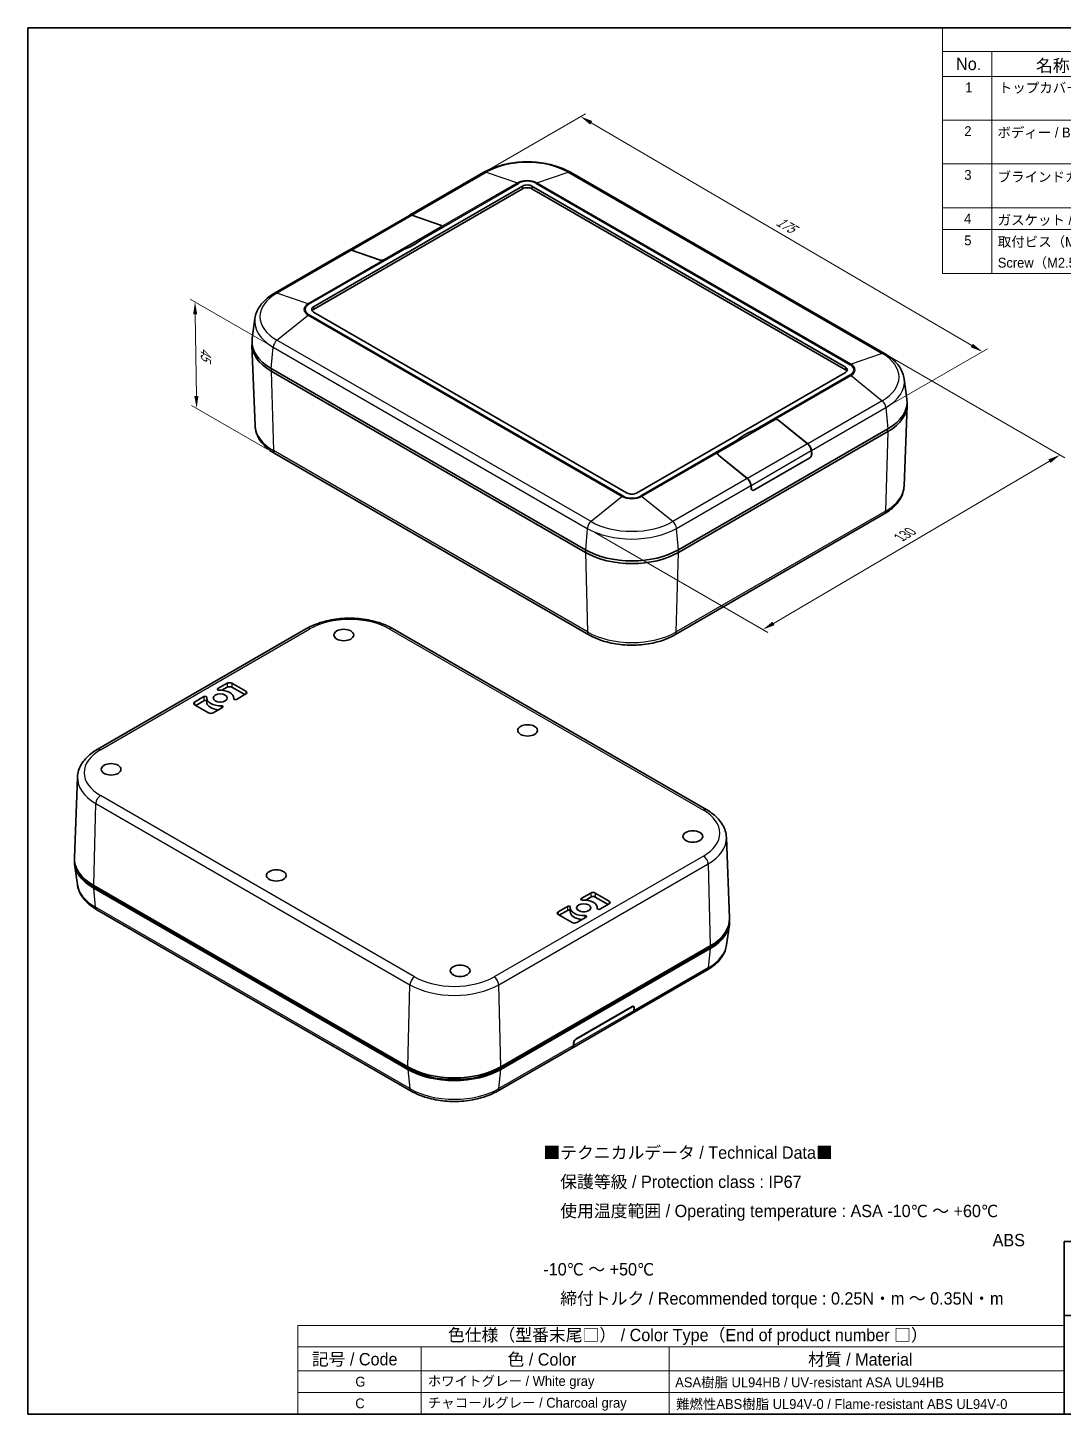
# Model space of a CAD drawing. Header units: millimetres. Extents: x 22 to 2984, y 12 to 577.
# Drawn here: x 21.7 to 336.7, y 12 to 433.5 of the extents above; entities that cross this region are included whole.
import ezdxf
from ezdxf.enums import TextEntityAlignment as Align

# ---------------------------------------------------------------- set-up
doc = ezdxf.new("R2018")
doc.units = ezdxf.units.MM
doc.header["$LTSCALE"] = 1.5
doc.linetypes.add('CHAIN', pattern=[0.3543, 0.2362, -0.0295, 0.0591, -0.0295])
doc.layers.get('Defpoints').update_dxf_attribs({"lineweight": 25})
for name, color, linetype, lineweight in [('Border (ISO)', 7, 'Continuous', 35), ('Dimension (ISO)', 7, 'Continuous', 18), ('Symbol (ISO)', 7, 'Continuous', 18), ('Title (ISO)', 7, 'Continuous', 35), ('Visible (ISO)', 7, 'Continuous', 35), ('Visible Narrow (ISO)', 7, 'Continuous', 25)]:
    doc.layers.add(name, color=color, linetype=linetype, lineweight=lineweight)
doc.layers.add('Hatch (ISO)', color=1, linetype='Continuous', lineweight=18, true_color=0xff0000)
doc.styles.add('Note Text (TK)', font='MS PGothic.ttf')
doc.styles.add('Note Text (TK2)', font='MS PGothic.ttf')
doc.dimstyles.new('Default - Method 1b (TK)', dxfattribs={"dimscale": 1.5, "dimtxt": 2.5, "dimasz": 2.5, "dimexe": 1, "dimexo": 1.5, "dimgap": 1, "dimtad": 1, "dimtoh": 1, "dimrnd": 1e-08, "dimdsep": 46, "dimtxsty": 'Note Text (TK)', "dimcen": 0.09, "dimdle": 5, "dimclrd": 100, "dimclre": 100, "dimclrt": 7, "dimadec": 1, "dimazin": 1, "dimtfac": 1, "dimtmove": 0, "dimatfit": 3, "dimfxl": 1, "dimtolj": 1, "dimlwd": -1, "dimlwe": -1, "dimarcsym": 0})

# ---------------------------------------------------------------- blocks, each defined once
blk = doc.blocks.new('図面枠 tk図枠')
at = {"layer": 'Border (ISO)'}
for p, q in [((14.5, 289), (405.5, 289)), ((14.5, 289), (14.5, 8)), ((14.5, 8), (405.5, 8))]:
    blk.add_line(p, q, dxfattribs=at)
blk = doc.blocks.new('表題欄 tk表題欄')
at = {"layer": 'Hatch (ISO)'}
h = blk.add_hatch(color=256, dxfattribs=at)
edge = h.paths.add_edge_path(flags=0)
edge.add_arc((95.58, 236.3), 0.596, 270, 360)
edge.add_line((96.17, 236.3), (96.17, 239.71))
edge.add_arc((95.58, 239.71), 0.596, 0, 90)
edge.add_line((95.58, 240.31), (79.14, 240.31))
edge.add_arc((79.14, 239.71), 0.596, 90, 180)
edge.add_line((78.54, 239.71), (78.54, 236.3))
edge.add_arc((79.14, 236.3), 0.596, 180, 270)
edge.add_line((79.14, 235.7), (95.58, 235.7))
edge = h.paths.add_edge_path()
edge.add_line((77.84, 239.96), (77.84, 236.05))
edge.add_arc((78.54, 236.05), 0.702, 180, 270)
edge.add_line((78.54, 235.35), (96.17, 235.35))
edge.add_arc((96.17, 236.05), 0.702, 270, 360)
edge.add_line((96.87, 236.05), (96.87, 239.96))
edge.add_arc((96.17, 239.96), 0.702, 0, 90)
edge.add_line((96.17, 240.66), (78.54, 240.66))
edge.add_arc((78.54, 239.96), 0.702, 90, 180)
for points in [[(79.07, 239.15), (79.07, 238.66), (79.92, 238.66), (79.92, 236.66), (80.51, 236.66), (80.51, 238.66), (81.36, 238.66), (81.36, 239.15)], [(85.68, 236.66), (84.94, 237.89), (84.42, 237.32), (84.42, 236.66), (83.9, 236.66), (83.9, 239.15), (84.42, 239.15), (84.42, 238.1), (85.39, 239.15), (86.11, 239.15), (85.32, 238.3), (86.3, 236.66)], [(92.09, 239.15), (92.09, 236.66), (92.61, 236.66), (92.61, 237.66), (93.77, 237.66), (93.77, 236.66), (94.29, 236.66), (94.29, 239.15), (93.77, 239.15), (93.77, 238.15), (92.61, 238.15), (92.61, 239.15)], [(94.84, 239.15), (94.84, 236.66), (95.36, 236.66), (95.36, 239.15)]]:
    blk.add_hatch(color=256, dxfattribs=at).paths.add_polyline_path(points)
h = blk.add_hatch(color=256, dxfattribs=at)
h.paths.add_polyline_path([(82.59, 237.71), (81.95, 237.71), (82.27, 238.58)], flags=0)
h.paths.add_polyline_path([(82.78, 237.2), (81.76, 237.2), (81.57, 236.66), (80.95, 236.66), (81.86, 239.15), (82.68, 239.15), (83.59, 236.66), (82.98, 236.66)])
h = blk.add_hatch(color=256, dxfattribs=at)
h.paths.add_polyline_path([(87.53, 237.71), (88.16, 237.71), (87.85, 238.58)], flags=0)
h.paths.add_polyline_path([(87.14, 236.66), (87.34, 237.2), (88.35, 237.2), (88.55, 236.66), (89.17, 236.66), (88.25, 239.15), (87.44, 239.15), (86.52, 236.66)])
h = blk.add_hatch(color=256, dxfattribs=at)
edge = h.paths.add_edge_path()
edge.add_arc((90.52, 237.9), 1.27, 38.5505, 336.582)
edge.add_line((91.69, 237.4), (91.17, 237.62))
edge.add_ellipse((90.52, 237.9), major_axis=(0, -0.8), ratio=0.867347, start_angle=124.651, end_angle=429.4109, ccw=False)
edge.add_line((91.09, 238.36), (91.52, 238.7))
at = {"layer": 'Title (ISO)'}
for p, q in [((74.71, 244.05), (255.71, 244.05)), ((74.71, 209.05), (74.71, 244.05)), ((149.71, 244.05), (149.71, 209.05)), ((230.71, 244.05), (230.71, 209.05)), ((255.71, 244.05), (255.71, 209.05)), ((243.21, 239.55), (251.21, 240.55)), ((243.21, 239.55), (243.21, 235.55)), ((251.21, 234.55), (251.21, 240.55)), ((243.21, 235.55), (251.21, 234.55)), ((230.71, 231.05), (255.71, 231.05)), ((74.71, 229.05), (230.71, 229.05)), ((99.71, 229.05), (99.71, 209.05)), ((124.71, 229.05), (124.71, 209.05)), ((230.71, 220.05), (255.71, 220.05)), ((149.71, 216.05), (230.71, 216.05)), ((255.71, 209.05), (74.71, 209.05))]:
    blk.add_line(p, q, dxfattribs=at)
at = {"layer": 'Title (ISO)', "color": 4, "linetype": 'CHAIN', "lineweight": 18, "ltscale": 8.88956, "true_color": 0x00ffff}
blk.add_line((238.21, 241.55), (238.21, 233.55), dxfattribs=at)
at = {"layer": 'Title (ISO)', "color": 4, "linetype": 'CHAIN', "lineweight": 18, "ltscale": 20.001633, "true_color": 0x00ffff}
blk.add_line((252.21, 237.55), (234.21, 237.55), dxfattribs=at)
at = {"layer": 'Title (ISO)'}
for radius in [3, 2]:
    blk.add_circle((238.21, 237.55), radius, dxfattribs=at)
at = {"layer": 'Title (ISO)', "color": 1, "true_color": 0xff0000, "char_height": 2, "line_spacing_factor": 1.5, "style": 'Note Text (TK)'}
for s, insert, attachment_point in [('\\fＭＳ Ｐゴシック|b0|i0;\\H2.0000;品名/Title', (151.71, 242.05), 4), ('\\fＭＳ Ｐゴシック|b0|i0;\\H2.0000;尺度/Scale', (232.71, 229.05), 4), ('\\fＭＳ Ｐゴシック|b0|i0;\\H2.0000;承認/Approved', (87.21, 227.05), 5), ('\\fＭＳ Ｐゴシック|b0|i0;\\H2.0000;検図/Checked', (112.21, 227.05), 5), ('\\fＭＳ Ｐゴシック|b0|i0;\\H2.0000;製図/Created', (137.21, 227.05), 5), ('\\fＭＳ Ｐゴシック|b0|i0;\\H2.0000;型番/Product number', (151.71, 227.05), 4), ('\\fＭＳ Ｐゴシック|b0|i0;\\H2.0000;作成日/Date', (151.71, 212.55), 4)]:
    blk.add_mtext(s, dxfattribs=dict(at, insert=insert, attachment_point=attachment_point))
at = {"layer": 'Title (ISO)', "color": 7, "line_spacing_factor": 1.5, "style": 'Note Text (TK)'}
for s, insert, char_height, attachment_point in [('株式会社タカチ電機工業', (99.87, 238.05), 2.5, 4), ('\\fArial|b0|i0;\\H1.4986;TAKACHI ELECTRONICS ENCLOSURE CO., LTD.', (99.87, 232.05), 1.4986, 4), ('\\fＭＳ Ｐゴシック|b0|i0;\\H2.0000;/', (243.21, 214.55), 2, 5)]:
    blk.add_mtext(s, dxfattribs=dict(at, insert=insert, char_height=char_height, attachment_point=attachment_point))
at = {"layer": 'Title (ISO)', "color": 7, "lineweight": 30, "flags": 104}
for tag, height, p in [('<品名>', 2.5, (157.58, 236.95)), ('<Title>', 2, (157.45, 231.55)), ('<型番>', 3, (157.67, 221.49))]:
    blk.add_attdef(tag, text='', height=height, dxfattribs=at).set_placement(p, align=Align.MIDDLE_LEFT)
for tag, p in [('<尺度>', (243.11, 223.55)), ('<承認>', (87.21, 217.05)), ('<検図>', (112.22, 217)), ('<製図>', (137.41, 217)), ('<ページ_No.>', (238.86, 214.55)), ('<総ページ数>', (247.7, 214.55)), ('作成日', (184.71, 212.53))]:
    blk.add_attdef(tag, text='', height=2.5, dxfattribs=at).set_placement(p, align=Align.MIDDLE_CENTER)
blk = doc.blocks.new('*D5')
at = {"layer": 'Defpoints', "color": 0, "transparency": 16777216}
for p in [(160.39, 389.55), (311.9, 335), (282.55, 318.05)]:
    blk.add_point(p, dxfattribs=at)
at = {"layer": 'Dimension (ISO)', "color": 100, "transparency": 16777216}
for p, q in [((162.64, 390.84), (191.24, 407.36)), ((192.98, 404.6), (308.66, 336.89)), ((284.79, 319.34), (313.39, 335.86))]:
    blk.add_line(p, q, dxfattribs=at)
for points in [[(193.3, 405.14), (192.67, 404.06), (189.75, 406.5)], [(308.98, 337.43), (308.35, 336.35), (311.9, 335)]]:
    blk.add_solid(points, dxfattribs=at)
at = {"layer": 'Dimension (ISO)', "color": 7, "transparency": 16777216, "insert": (248.86, 375.41), "char_height": 3.75, "attachment_point": 4, "rotation": 329.6584, "style": 'Note Text (TK)'}
blk.add_mtext('\\A1;{\\Q29.658;\\W0.819;\\H0.816x; 175}', dxfattribs=at)
blk = doc.blocks.new('*D6')
at = {"layer": 'Defpoints', "color": 0, "transparency": 16777216}
for p in [(282.14, 334.43), (191.81, 281.31), (245.14, 250.52)]:
    blk.add_point(p, dxfattribs=at)
at = {"layer": 'Dimension (ISO)', "color": 100, "transparency": 16777216}
for p, q in [((284.38, 333.14), (336.96, 302.78)), ((332.24, 301.74), (248.37, 252.42)), ((194.05, 280.01), (246.63, 249.65))]:
    blk.add_line(p, q, dxfattribs=at)
for points in [[(331.92, 302.28), (332.56, 301.2), (335.47, 303.64)], [(248.05, 252.95), (248.69, 251.88), (245.14, 250.52)]]:
    blk.add_solid(points, dxfattribs=at)
at = {"layer": 'Dimension (ISO)', "color": 7, "transparency": 16777216, "insert": (285.98, 278.05), "char_height": 3.75, "attachment_point": 4, "rotation": 30.4613, "style": 'Note Text (TK)'}
blk.add_mtext('\\A1;{\\Q-29.539;\\W0.820;\\H0.816x; 130}', dxfattribs=at)
blk = doc.blocks.new('*D7')
at = {"layer": 'Defpoints', "color": 0, "transparency": 16777216}
for p in [(96.35, 336.42), (73.07, 317.79), (96.83, 304.07)]:
    blk.add_point(p, dxfattribs=at)
at = {"layer": 'Dimension (ISO)', "color": 100, "transparency": 16777216}
for p, q in [((94.08, 337.73), (71.07, 351.02)), ((72.64, 346.39), (73.01, 321.54)), ((94.56, 305.38), (71.55, 318.67))]:
    blk.add_line(p, q, dxfattribs=at)
for points in [[(73.26, 346.4), (72.01, 346.38), (72.58, 350.14)], [(73.63, 321.55), (72.38, 321.53), (73.07, 317.79)]]:
    blk.add_solid(points, dxfattribs=at)
at = {"layer": 'Dimension (ISO)', "color": 7, "transparency": 16777216, "insert": (75.81, 337.17), "char_height": 3.75, "attachment_point": 4, "rotation": 270.8588, "style": 'Note Text (TK)'}
blk.add_mtext('\\A1;{\\Q30.859;\\W0.809;\\H0.816x; 45}', dxfattribs=at)
blk = doc.blocks.new('構成内容 _ Components')
at = {"layer": 'Symbol (ISO)'}
for p, q in [((405.5, 289), (199.83, 289)), ((199.83, 289), (199.83, 284.16)), ((405.5, 289), (405.5, 284.16)), ((405.5, 284.16), (199.83, 284.16)), ((199.83, 284.16), (199.83, 279.12)), ((209.83, 284.16), (209.83, 279.12)), ((254.83, 284.16), (254.83, 279.12)), ((274.83, 284.16), (274.83, 279.12)), ((354.83, 284.16), (354.83, 279.12)), ((405.5, 284.16), (405.5, 279.12)), ((405.5, 279.12), (199.83, 279.12)), ((199.83, 279.12), (199.83, 239.22)), ((209.83, 279.12), (209.83, 239.22)), ((254.83, 279.12), (254.83, 239.22)), ((274.83, 279.12), (274.83, 239.22)), ((354.83, 279.12), (354.83, 239.22)), ((405.5, 279.12), (405.5, 239.22)), ((405.5, 270.25), (199.83, 270.25)), ((405.5, 261.39), (199.83, 261.39)), ((405.5, 252.52), (199.83, 252.52)), ((405.5, 248.09), (199.83, 248.09)), ((405.5, 239.22), (199.83, 239.22))]:
    blk.add_line(p, q, dxfattribs=at)
at = {"layer": 'Symbol (ISO)', "color": 7, "attachment_point": 7}
for s, insert, char_height, style in [('構成内容 / Components', (284.14, 284.56), 2.5, 'Note Text (TK)'), ('No.', (202.59, 280.38), 2.5, 'Note Text (TK)'), ('名称 / Part name', (218.76, 279.79), 2.5, 'Note Text (TK)'), ('数量 / Pcs', (256.3, 279.76), 2.5, 'Note Text (TK)'), ('材質 / Material', (302.95, 279.8), 2.5, 'Note Text (TK)'), ('色・表面処理 / Color・Finish', (358.98, 279.69), 2.5, 'Note Text (TK)'), ('1', (204.43, 275.91), 2, 'Note Text (TK2)'), ('トップカバー / Top cover', (211.24, 275.23), 2, 'Note Text (TK2)'), ('1', (264.43, 275.91), 2, 'Note Text (TK2)'), ('ASA樹脂 UL94HB / UV-resistant ASA UL94HB', (275.87, 275.4), 2, 'Note Text (TK2)'), ('ホワイトグレー / White gray', (355.97, 275.24), 2, 'Note Text (TK2)'), ('難燃性ABS樹脂 UL94V-0 / Flame-resistant ABS UL94V-0', (276.03, 270.97), 2, 'Note Text (TK2)'), ('チャコールグレー / Charcoal gray', (356, 270.8), 2, 'Note Text (TK2)'), ('2', (204.25, 267.04), 2, 'Note Text (TK2)'), ('ボディー / Bottom base', (210.95, 266.55), 2, 'Note Text (TK2)'), ('1', (264.43, 267.05), 2, 'Note Text (TK2)'), ('ASA樹脂 UL94HB / UV-resistant ASA UL94HB', (275.87, 266.54), 2, 'Note Text (TK2)'), ('ホワイトグレー / White gray', (355.97, 266.37), 2, 'Note Text (TK2)'), ('難燃性ABS樹脂 UL94V-0 / Flame-resistant ABS UL94V-0', (276.03, 262.11), 2, 'Note Text (TK2)'), ('チャコールグレー / Charcoal gray', (356, 261.94), 2, 'Note Text (TK2)'), ('3', (204.25, 258.15), 2, 'Note Text (TK2)'), ('ブラインドカバー / Blind lids', (211, 257.66), 2, 'Note Text (TK2)'), ('2', (264.25, 258.18), 2, 'Note Text (TK2)'), ('ASA樹脂 UL94HB / UV-resistant ASA UL94HB', (275.87, 257.67), 2, 'Note Text (TK2)'), ('ホワイトグレー / White gray', (355.97, 257.5), 2, 'Note Text (TK2)'), ('難燃性ABS樹脂 UL94V-0 / Flame-resistant ABS UL94V-0', (276.03, 253.24), 2, 'Note Text (TK2)'), ('チャコールグレー / Charcoal gray', (356, 253.07), 2, 'Note Text (TK2)'), ('4', (204.2, 249.31), 2, 'Note Text (TK2)'), ('ガスケット / Gasket', (210.99, 248.83), 2, 'Note Text (TK2)'), ('1', (264.43, 249.32), 2, 'Note Text (TK2)'), ('シリコンゴム / Silicone', (275.99, 248.82), 2, 'Note Text (TK2)'), ('ブラック / Black', (356, 248.79), 2, 'Note Text (TK2)'), ('5', (204.25, 244.87), 2, 'Note Text (TK2)'), ('取付ビス（M2.5 x 16 バインド）', (211.03, 244.36), 2, 'Note Text (TK2)'), ('6', (264.26, 244.85), 2, 'Note Text (TK2)'), ('ステンレス', (275.96, 244.6), 2, 'Note Text (TK2)'), ('無処理', (356.06, 244.42), 2, 'Note Text (TK2)'), ('Screw（M2.5 - 16 binding head）', (211.03, 239.78), 2, 'Note Text (TK2)'), ('Stainless steel', (276.03, 240.38), 2, 'Note Text (TK2)'), ('Unfinished', (356.06, 240.24), 2, 'Note Text (TK2)')]:
    blk.add_mtext(s, dxfattribs=dict(at, insert=insert, char_height=char_height, style=style))
blk = doc.blocks.new('テーブル1')
at = {"layer": 'Symbol (ISO)'}
for p, q in [((69.19, 25.98), (224.5, 25.98)), ((69.19, 25.98), (69.19, 21.7)), ((224.5, 25.98), (224.5, 21.7)), ((69.19, 21.7), (224.5, 21.7)), ((69.19, 21.7), (69.19, 16.8)), ((94.19, 21.7), (94.19, 16.8)), ((144.44, 21.7), (144.44, 16.8)), ((224.5, 21.7), (224.5, 16.8)), ((69.19, 16.8), (224.5, 16.8)), ((69.19, 16.8), (69.19, 8)), ((94.19, 16.8), (94.19, 8)), ((144.44, 16.8), (144.44, 8)), ((224.5, 16.8), (224.5, 8)), ((69.19, 12.4), (224.5, 12.4)), ((69.19, 8), (224.5, 8))]:
    blk.add_line(p, q, dxfattribs=at)
at = {"layer": 'Symbol (ISO)', "color": 7, "attachment_point": 7}
for s, insert, char_height, style in [('色仕様（型番末尾□） / Color Type（End of product number □）', (99.62, 22.06), 2.5, 'Note Text (TK)'), ('記号 / Code', (72.05, 17.63), 2.5, 'Note Text (TK)'), ('色 / Color', (111.7, 17.63), 2.5, 'Note Text (TK)'), ('材質 / Material', (172.59, 17.58), 2.5, 'Note Text (TK)'), ('G', (80.88, 13.58), 2, 'Note Text (TK2)'), ('ホワイトグレー / White gray', (95.53, 13.13), 2, 'Note Text (TK2)'), ('ASA樹脂 UL94HB / UV-resistant ASA UL94HB', (145.68, 13.25), 2, 'Note Text (TK2)'), ('チャコールグレー / Charcoal gray', (95.55, 8.73), 2, 'Note Text (TK2)'), ('難燃性ABS樹脂 UL94V-0 / Flame-resistant ABS UL94V-0', (145.83, 8.84), 2, 'Note Text (TK2)'), ('C', (80.87, 9.18), 2, 'Note Text (TK2)')]:
    blk.add_mtext(s, dxfattribs=dict(at, insert=insert, char_height=char_height, style=style))

msp = doc.modelspace()

# ---------------------------------------------------------------- linework, layer by layer
at = {"layer": 'Visible (ISO)'}
for p, q in [((160.39272, 389.54782), (137.76531, 376.48387)), ((282.13946, 334.4343), (186.68005, 389.54782)), ((108.62398, 348.69536), (172.12217, 385.35606)), ((108.62398, 347.87887), (172.12217, 384.53956)), ((174.9506, 385.35606), (270.26859, 330.32419)), ((174.9506, 384.53956), (270.26859, 329.50769)), ((119.41589, 365.88983), (137.72995, 376.46346)), ((138.4526, 376.49282), (147.23612, 373.45012)), ((138.48796, 376.51323), (147.23612, 373.48278)), ((147.23612, 372.86224), (130.19485, 363.02346)), ((147.23612, 372.82958), (142.28637, 369.97184)), ((147.49972, 373.18662), (147.49972, 373.07565)), ((119.38053, 365.86942), (96.75311, 352.80547)), ((128.85134, 362.86832), (120.10318, 365.89877)), ((128.92205, 362.87649), (120.13854, 365.91919)), ((135.2153, 365.88936), (130.26556, 363.03162)), ((203.94198, 292.0305), (108.62398, 347.06237)), ((90.79451, 345.11179), (89.9586, 338.98813)), ((90.84088, 312.47534), (89.90166, 337.00926)), ((95.75464, 329.91594), (191.21406, 274.80242)), ((95.75464, 329.09945), (191.21406, 273.98593)), ((270.26859, 328.6912), (206.7704, 292.0305)), ((288.09807, 326.74062), (288.93398, 320.61695)), ((288.0517, 294.10417), (288.99092, 318.63808)), ((231.65646, 304.44457), (248.69773, 314.28335)), ((243.67727, 311.43378), (248.62702, 314.29152)), ((249.97052, 314.13638), (258.75404, 307.03675)), ((250.04123, 314.12822), (258.7894, 307.05716)), ((219.49833, 274.80242), (283.13794, 311.54477)), ((219.49833, 273.98593), (283.13794, 310.72827)), ((243.67727, 311.43378), (243.67727, 311.38479)), ((96.83246, 304.07213), (192.29187, 248.95861)), ((231.39285, 304.0341), (231.39285, 303.86765)), ((231.65646, 304.49356), (236.60621, 307.3513)), ((240.43998, 296.46312), (231.65646, 303.56275)), ((240.40462, 296.44271), (231.65646, 303.51376)), ((236.60621, 307.30231), (236.60621, 307.3513)), ((259.88226, 304.96443), (259.97626, 303.93321)), ((259.91761, 304.98484), (260.00769, 303.99671)), ((259.41058, 302.79011), (242.3693, 292.95133)), ((259.37915, 302.72661), (242.40859, 292.92865)), ((241.62291, 293.38226), (241.53283, 294.37038)), ((241.6622, 293.35958), (241.56819, 294.3908)), ((241.89859, 292.91871), (241.76512, 292.99577)), ((218.42051, 248.95861), (282.06012, 285.70095)), ((42.86512, 214.10466), (106.50473, 250.84701)), ((132.63336, 250.84701), (228.09278, 195.73349)), ((79.53617, 232.59047), (82.37523, 234.2296)), ((82.37523, 233.00486), (80.78397, 232.08614)), ((83.78944, 234.2296), (88.03208, 231.78011)), ((87.67853, 230.75949), (83.78944, 233.00486)), ((72.47573, 228.51413), (75.31479, 230.15326)), ((76.71837, 225.24814), (72.47573, 227.69763)), ((75.31479, 228.92851), (72.82929, 227.4935)), ((76.15391, 228.51413), (76.15391, 229.73887)), ((84.35391, 229.45973), (84.35391, 229.73887)), ((88.03208, 230.96362), (85.19302, 229.32448)), ((80.97165, 226.88727), (78.13259, 225.24814)), ((36.87354, 205.70145), (35.93432, 181.16753)), ((234.08435, 187.33028), (235.02358, 162.79636)), ((36.82717, 173.065), (35.99126, 179.18866)), ((37.68885, 176.11546), (37.22115, 176.82989)), ((137.24671, 117.63389), (41.7873, 172.74741)), ((137.24671, 116.81739), (41.7873, 171.93091)), ((42.14085, 172.13504), (137.60027, 117.02152)), ((189.98625, 168.82209), (192.82531, 170.46122)), ((191.23405, 168.31776), (192.82531, 169.23647)), ((194.23952, 170.46122), (198.48216, 168.01173)), ((194.23952, 169.23647), (198.12861, 166.99111)), ((138.24519, 110.2578), (42.78577, 165.37132)), ((182.92581, 164.74574), (185.76487, 166.38487)), ((183.27937, 163.72512), (185.76487, 165.16013)), ((186.60399, 165.97049), (186.60399, 164.74574)), ((194.80399, 165.97049), (194.80399, 165.69135)), ((198.48216, 167.19523), (195.6431, 165.5561)), ((187.16845, 161.47976), (182.92581, 163.92925)), ((191.42173, 163.11889), (188.58267, 161.47976)), ((234.13073, 154.69382), (234.96664, 160.81749)), ((233.26904, 157.74428), (233.73675, 158.45872)), ((165.17743, 117.02152), (228.81704, 153.76386)), ((229.1706, 154.37624), (165.53099, 117.63389)), ((229.1706, 153.55974), (165.53099, 116.81739)), ((228.17212, 147.00014), (205.54471, 133.9362)), ((188.40196, 126.06649), (205.44324, 135.90527)), ((188.44125, 126.12545), (205.41181, 135.92341)), ((205.87252, 135.9618), (205.76575, 136.02345)), ((206.00892, 135.57867), (205.91491, 134.656)), ((206.04035, 135.56053), (205.95027, 134.67641)), ((187.19528, 123.34215), (205.50935, 133.91579)), ((187.15993, 123.32174), (164.53251, 110.2578)), ((187.56549, 124.06196), (187.65557, 124.94607)), ((187.60085, 124.08237), (187.69486, 125.00504))]:
    msp.add_line(p, q, dxfattribs=at)
for centre, major_axis, ratio, start_param, end_param in [((173.53639, 384.53956), (2, 0), 0.577350269, 0.785398163, 2.35619449), ((173.53639, 383.72307), (2, 0), 0.577350269, 0.785398163, 2.35619449), ((138.72995, 374.73141), (-1, 1.73205), 0.577350269, 5.695182704, 6.283185307), ((138.76531, 374.75182), (-1, 1.73205), 0.577350269, 5.695182704, 6.300863898), ((146.52901, 373.07453), (0.9978, 0.14581), 0.454216124, 5.431511378, 7.002307704), ((146.59972, 373.08269), (-0.89802, -0.13123), 0.454216124, 2.289918724, 3.860715051), ((127.98514, 374.17789), (-16.025, 0), 0.577350269, 2.130122039, 2.582266941), ((120.38053, 364.13737), (-1, 1.73205), 0.577350269, 5.695182704, 6.283185307), ((120.41589, 364.15778), (-1, 1.73205), 0.577350269, 5.695182704, 6.300863898), ((129.55845, 363.27657), (0.9978, 0.14581), 0.454216124, 3.860715051, 5.431511378), ((129.55845, 363.24391), (-0.89802, -0.13123), 0.454216124, 0.719122397, 2.289918724), ((110.0382, 347.87887), (-2, 0), 0.577350269, 5.497787144, 7.068583471), ((110.0382, 347.06237), (-2, 0), 0.577350269, 5.497787144, 5.921818183), ((109.89678, 338.08091), (-20, 0), 0.577350269, 6.204536831, 7.068583471), ((109.89678, 337.26441), (-20, 0), 0.577350269, 6.247822598, 7.068583471), ((268.85438, 329.50769), (2, 0), 0.577350269, 5.497787144, 7.068583471), ((268.85438, 328.6912), (2, 0), 0.577350269, 0.361367124, 0.785398163), ((268.9958, 319.70974), (20, 0), 0.577350269, 5.497787144, 6.361833783), ((268.9958, 318.89324), (20, 0), 0.577350269, 5.497787144, 6.318548016), ((249.33413, 313.71997), (-0.9894, 0.21485), 0.675872918, 4.072719214, 5.643515541), ((249.33413, 313.76896), (0.89046, -0.19337), 0.675872918, 0.931126561, 2.501922887), ((250.90744, 303.20867), (16.025, 0), 0.577350269, 2.130122039, 2.582266941), ((232.36356, 303.92201), (-0.9894, 0.21485), 0.675872918, 5.643515541, 7.214311868), ((232.29285, 303.93018), (0.89046, -0.19337), 0.675872918, 2.501922887, 4.072719214), ((258.47669, 305.5956), (1, -1.73205), 0.577350269, 0.896055385, 2.15879893), ((258.51205, 305.61601), (1, -1.73205), 0.577350269, 0.896055385, 2.15879893), ((259.30058, 303.58846), (0.40508, 0.91808), 0.637066715, 3.857987805, 5.428784132), ((259.33987, 303.56578), (-0.36457, -0.82627), 0.637066715, 0.716395152, 2.287191478), ((240.12727, 295.00155), (-1, 1.73205), 0.577350269, 4.037648038, 5.300391584), ((240.16263, 295.02197), (-1, 1.73205), 0.577350269, 4.037648038, 5.300391584), ((205.35619, 292.847), (-2, 0), 0.577350269, 0.785398163, 2.35619449), ((242.33002, 293.79051), (0.40508, 0.91808), 0.637066715, 2.287191478, 3.857987805), ((242.29859, 293.727), (-0.36457, -0.82627), 0.637066715, 5.428784132, 6.999580459), ((205.35619, 282.96739), (20, 0), 0.577350269, 3.926990817, 5.497787144), ((205.35619, 282.15089), (-20, 0), 0.577350269, 0.785398163, 2.35619449), ((79.88972, 232.38635), (-0.5, 0), 0.577350269, 5.497787144, 7.933235585), ((80.25391, 229.73887), (4.1, 0), 0.577350269, 6.203931356, 7.933235585), ((83.08234, 233.82135), (1, 0), 0.577350269, 0.785398163, 2.35619449), ((83.08234, 232.59661), (-1, 0), 0.577350269, 3.926990817, 5.497787144), ((73.18284, 228.10588), (-1, 0), 0.577350269, 5.497787144, 7.068583471), ((75.66835, 229.94913), (0.5, 0), 0.577350269, 6.203931356, 8.639379797), ((75.66835, 228.72439), (0.5, 0), 0.577350269, 0.24090837, 2.35619449), ((80.25391, 229.73887), (-4.1, 0), 0.577350269, 6.203931356, 7.933235585), ((80.25391, 228.51413), (-4.1, 0), 0.577350269, 0, 1.441150989), ((80.25391, 227.28938), (-2.15, 0), 0.577350269, 4.548870556, 4.875907405), ((84.83947, 229.52861), (-0.5, 0), 0.577350269, 6.203931356, 8.639379797), ((87.32498, 231.37186), (1, 0), 0.577350269, 5.497787144, 7.068583471), ((77.42548, 225.65639), (-1, 0), 0.577350269, 0.785398163, 2.35619449), ((80.61809, 227.0914), (0.5, 0), 0.577350269, 5.497787144, 7.933235585), ((55.92943, 180.09588), (-20, 0), 0.577350269, 6.247822598, 7.068583471), ((55.92943, 180.91237), (-20, 0), 0.577350269, 6.261086422, 7.068583471), ((55.92943, 180.09588), (-19.5, 0), 0.577350269, 0.361367124, 0.785398163), ((190.3398, 168.61796), (-0.5, 0), 0.577350269, 5.497787144, 7.933235585), ((193.53241, 170.05297), (1, 0), 0.577350269, 0.785398163, 2.35619449), ((193.53241, 168.82823), (1, 0), 0.577350269, 0.785398163, 2.35619449), ((183.63292, 164.33749), (-1, 0), 0.577350269, 5.497787144, 7.068583471), ((186.11843, 166.18075), (0.5, 0), 0.577350269, 6.203931356, 8.639379797), ((186.11843, 164.95601), (0.5, 0), 0.577350269, 0.24090837, 2.35619449), ((190.70399, 165.97049), (-4.1, 0), 0.577350269, 6.203931356, 7.933235585), ((190.70399, 164.74574), (-4.1, 0), 0.577350269, 0, 1.441150989), ((190.70399, 163.521), (-2.15, 0), 0.577350269, 4.548870556, 4.875907405), ((190.70399, 165.97049), (4.1, 0), 0.577350269, 6.203931356, 7.933235585), ((195.28955, 165.76022), (-0.5, 0), 0.577350269, 6.203931356, 8.639379797), ((197.77506, 167.60348), (1, 0), 0.577350269, 5.497787144, 7.068583471), ((187.87556, 161.888), (-1, 0), 0.577350269, 0.785398163, 2.35619449), ((191.06817, 163.32301), (0.5, 0), 0.577350269, 5.497787144, 7.933235585), ((215.02846, 162.5412), (20, 0), 0.577350269, 5.497787144, 6.305284193), ((215.02846, 161.72471), (20, 0), 0.577350269, 5.497787144, 6.318548016), ((215.02846, 161.72471), (19.5, 0), 0.577350269, 5.497787144, 5.921818183), ((205.33324, 135.15228), (-0.5747, -0.82176), 0.510354737, 2.400522431, 3.971318758), ((205.37252, 135.21125), (0.51723, 0.73958), 0.510354737, 5.542115085, 7.112911412), ((204.50935, 135.64784), (1, -1.73205), 0.577350269, 0, 0.674740942), ((204.54471, 135.66825), (1, -1.73205), 0.577350269, 6.265506717, 6.957926249), ((186.15993, 125.05379), (1, -1.73205), 0.577350269, 0, 0.674740942), ((186.19528, 125.07421), (1, -1.73205), 0.577350269, 6.265506717, 6.957926249), ((188.36268, 125.35432), (-0.5747, -0.82176), 0.510354737, 3.971318758, 5.542115085), ((188.33125, 125.37246), (0.51723, 0.73958), 0.510354737, 0.829726104, 2.400522431), ((151.38885, 125.79886), (20, 0), 0.577350269, 3.926990817, 5.497787144), ((151.38885, 124.98236), (-20, 0), 0.577350269, 0.785398163, 2.35619449), ((151.38885, 124.98236), (19.5, 0), 0.577350269, 3.926990817, 5.497787144)]:
    msp.add_ellipse(centre, major_axis=major_axis, ratio=ratio, start_param=start_param, end_param=end_param, dxfattribs=at)
for centre, major_axis in [((117.80128, 248.88572), (-3, 0)), ((80.25391, 229.73887), (-2.15, 0)), ((173.66271, 219.90009), (-3, 0)), ((47.0906, 208.06089), (-3, 0)), ((223.8673, 187.64847), (-3, 0)), ((97.29518, 175.80927), (-3, 0)), ((190.70399, 165.97049), (-2.15, 0)), ((153.15662, 146.82364), (-3, 0))]:
    msp.add_ellipse(centre, major_axis=major_axis, ratio=0.577350269, dxfattribs=at)
for points, knots in [([(160.39272, 389.54782), (161.82149, 390.37271), (163.43835, 391.04693), (166.91214, 392.06883), (168.76899, 392.41587), (172.5664, 392.76312), (174.50637, 392.76312), (178.30378, 392.41587), (180.16064, 392.06883), (183.63443, 391.04693), (185.25129, 390.37271), (186.68005, 389.54782)], [4.71238898, 4.71238898, 4.71238898, 4.71238898, 5.026548246, 5.026548246, 5.340707511, 5.340707511, 5.654866776, 5.654866776, 5.969026042, 5.969026042, 6.283185307, 6.283185307, 6.283185307, 6.283185307]), ([(90.79451, 345.11179), (90.87989, 345.73727), (91.04157, 346.35353), (91.50238, 347.54328), (91.80117, 348.11682), (92.51635, 349.20933), (92.93262, 349.72851), (93.86607, 350.70871), (94.38328, 351.16986), (95.50535, 352.03264), (96.11027, 352.43432), (96.75311, 352.80547)], [4.0056392932, 4.0056392932, 4.0056392932, 4.0056392932, 4.1469892306, 4.1469892306, 4.288339168, 4.288339168, 4.4296891055, 4.4296891055, 4.5710390429, 4.5710390429, 4.7123889804, 4.7123889804, 4.7123889804, 4.7123889804]), ([(282.13946, 334.4343), (282.78231, 334.06315), (283.38723, 333.66147), (284.5093, 332.79868), (285.02651, 332.33754), (285.95995, 331.35734), (286.37623, 330.83815), (287.09141, 329.74565), (287.3902, 329.17211), (287.85101, 327.98236), (288.01269, 327.36609), (288.09807, 326.74062)], [6.2831853072, 6.2831853072, 6.2831853072, 6.2831853072, 6.4245352446, 6.4245352446, 6.5658851821, 6.5658851821, 6.7072351195, 6.7072351195, 6.848585057, 6.848585057, 6.9899349944, 6.9899349944, 6.9899349944, 6.9899349944]), ([(90.84088, 312.47534), (90.8668, 311.79823), (90.98299, 311.12451), (91.38212, 309.81934), (91.66452, 309.18803), (92.37107, 307.98698), (92.79499, 307.41695), (93.76246, 306.34425), (94.30606, 305.84136), (95.49589, 304.90458), (96.14221, 304.47064), (96.83246, 304.07213)], [2.3782933758, 2.3782933758, 2.3782933758, 2.3782933758, 2.5309532313, 2.5309532313, 2.6836130869, 2.6836130869, 2.8362729425, 2.8362729425, 2.988932798, 2.988932798, 3.1415926536, 3.1415926536, 3.1415926536, 3.1415926536]), ([(282.06012, 285.70095), (282.75036, 286.09946), (283.39668, 286.53341), (284.58652, 287.47018), (285.13012, 287.97307), (286.09759, 289.04578), (286.5215, 289.61581), (287.22805, 290.81686), (287.51045, 291.44817), (287.90959, 292.75333), (288.02577, 293.42705), (288.0517, 294.10417)], [4.7123889804, 4.7123889804, 4.7123889804, 4.7123889804, 4.8650488359, 4.8650488359, 5.0177086915, 5.0177086915, 5.1703685471, 5.1703685471, 5.3230284026, 5.3230284026, 5.4756882582, 5.4756882582, 5.4756882582, 5.4756882582]), ([(106.50473, 250.84701), (107.92518, 251.66711), (109.53242, 252.33729), (112.98527, 253.35303), (114.83081, 253.69795), (118.605, 254.04307), (120.53309, 254.04307), (124.30728, 253.69795), (126.15282, 253.35303), (129.60567, 252.33729), (131.21291, 251.66711), (132.63336, 250.84701)], [1.570796327, 1.570796327, 1.570796327, 1.570796327, 1.884955592, 1.884955592, 2.199114858, 2.199114858, 2.513274123, 2.513274123, 2.827433388, 2.827433388, 3.141592654, 3.141592654, 3.141592654, 3.141592654]), ([(192.29187, 248.95861), (193.71232, 248.13851), (195.31956, 247.46833), (198.77241, 246.45259), (200.61796, 246.10767), (204.39215, 245.76254), (206.32023, 245.76254), (210.09442, 246.10767), (211.93997, 246.45259), (215.39282, 247.46833), (217.00006, 248.13851), (218.42051, 248.95861)], [3.141592654, 3.141592654, 3.141592654, 3.141592654, 3.455751919, 3.455751919, 3.769911184, 3.769911184, 4.08407045, 4.08407045, 4.398229715, 4.398229715, 4.71238898, 4.71238898, 4.71238898, 4.71238898]), ([(36.87354, 205.70145), (36.89946, 206.37856), (37.01565, 207.05228), (37.41478, 208.35744), (37.69718, 208.98876), (38.40373, 210.1898), (38.82765, 210.75984), (39.79512, 211.83254), (40.33872, 212.33543), (41.52855, 213.2722), (42.17487, 213.70615), (42.86512, 214.10466)], [0.807497049, 0.807497049, 0.807497049, 0.807497049, 0.9601569045, 0.9601569045, 1.1128167601, 1.1128167601, 1.2654766157, 1.2654766157, 1.4181364712, 1.4181364712, 1.5707963268, 1.5707963268, 1.5707963268, 1.5707963268]), ([(228.09278, 195.73349), (228.78302, 195.33498), (229.42934, 194.90103), (230.61918, 193.96426), (231.16278, 193.46137), (232.13025, 192.38866), (232.55416, 191.81863), (233.26071, 190.61758), (233.54311, 189.98627), (233.94224, 188.68111), (234.05843, 188.00739), (234.08435, 187.33028)], [3.1415926536, 3.1415926536, 3.1415926536, 3.1415926536, 3.2942525092, 3.2942525092, 3.4469123647, 3.4469123647, 3.5995722203, 3.5995722203, 3.7522320758, 3.7522320758, 3.9048919314, 3.9048919314, 3.9048919314, 3.9048919314]), ([(36.82717, 173.065), (36.91255, 172.43952), (37.07422, 171.82326), (37.53504, 170.6335), (37.83383, 170.05997), (38.549, 168.96746), (38.96528, 168.44827), (39.89873, 167.46807), (40.41594, 167.00693), (41.53801, 166.14414), (42.14293, 165.74246), (42.78577, 165.37132)], [5.57643562, 5.57643562, 5.57643562, 5.57643562, 5.7177855574, 5.7177855574, 5.8591354948, 5.8591354948, 6.0004854323, 6.0004854323, 6.1418353697, 6.1418353697, 6.2831853072, 6.2831853072, 6.2831853072, 6.2831853072]), ([(228.17212, 147.00014), (228.81497, 147.37129), (229.41989, 147.77297), (230.54196, 148.63576), (231.05917, 149.0969), (231.99261, 150.0771), (232.40889, 150.59629), (233.12406, 151.68879), (233.42286, 152.26233), (233.88367, 153.45208), (234.04535, 154.06835), (234.13073, 154.69382)], [1.5707963268, 1.5707963268, 1.5707963268, 1.5707963268, 1.7121462642, 1.7121462642, 1.8534962017, 1.8534962017, 1.9948461391, 1.9948461391, 2.1361960766, 2.1361960766, 2.277546014, 2.277546014, 2.277546014, 2.277546014]), ([(138.24519, 110.2578), (139.67395, 109.4329), (141.29081, 108.75868), (144.7646, 107.73678), (146.62146, 107.38974), (150.41886, 107.0425), (152.35884, 107.0425), (156.15624, 107.38974), (158.0131, 107.73678), (161.48689, 108.75868), (163.10375, 109.4329), (164.53251, 110.2578)], [6.283185307, 6.283185307, 6.283185307, 6.283185307, 6.597344573, 6.597344573, 6.911503838, 6.911503838, 7.225663103, 7.225663103, 7.539822369, 7.539822369, 7.853981634, 7.853981634, 7.853981634, 7.853981634])]:
    msp.add_open_spline(points, degree=3, knots=knots, dxfattribs=at)
for points in [[(142.28637, 369.97184), (142.07243, 369.75168), (141.83174, 369.51174), (141.56814, 369.26862)], [(136.48824, 366.33574), (136.06718, 366.18356), (135.63851, 366.03705), (135.2153, 365.88936)], [(236.60621, 307.3513), (236.82015, 307.61978), (237.06084, 307.87482), (237.32444, 308.11794)], [(242.40434, 311.05082), (242.8254, 311.203), (243.25407, 311.33441), (243.67727, 311.43378)]]:
    msp.add_open_spline(points, degree=3, dxfattribs=at)
at = {"layer": 'Visible Narrow (ISO)'}
for p, q in [((138.48796, 376.51323), (161.11537, 389.57718)), ((161.11537, 389.57718), (170.57064, 386.30177)), ((176.50213, 386.30177), (185.9574, 389.57718)), ((185.9574, 389.57718), (281.41681, 334.46366)), ((141.56814, 369.26862), (170.84799, 386.17336)), ((170.57064, 386.30177), (147.23612, 372.82958)), ((172.12217, 385.35606), (172.12217, 384.53956)), ((174.9506, 385.35606), (174.9506, 384.53956)), ((176.22478, 386.17336), (271.68419, 331.05984)), ((271.96154, 331.18826), (176.50213, 386.30177)), ((120.13854, 365.91919), (138.4526, 376.49282)), ((147.23612, 373.48278), (147.23612, 373.45012)), ((147.23612, 372.86224), (147.23612, 372.82958)), ((97.47576, 352.83483), (120.10318, 365.89877)), ((130.26556, 363.03162), (106.93103, 349.55943)), ((107.20838, 349.43101), (136.48824, 366.33574)), ((128.92205, 362.87649), (128.92205, 362.84681)), ((130.19485, 362.99378), (130.19485, 363.02346)), ((106.93103, 349.55943), (97.47576, 352.83483)), ((97.47576, 338.49228), (106.93103, 346.13488)), ((106.93103, 346.13488), (202.39045, 291.02136)), ((202.6678, 291.2132), (107.20838, 346.32672)), ((108.62398, 348.69536), (108.62398, 347.87887)), ((192.93518, 283.37876), (97.47576, 338.49228)), ((95.75464, 329.91594), (96.34755, 336.41996)), ((96.34755, 336.41996), (191.80697, 281.30644)), ((281.41681, 334.46366), (271.96154, 331.18826)), ((95.75464, 329.09945), (95.99034, 329.77986)), ((95.75464, 329.09945), (96.41893, 304.93707)), ((270.26859, 330.32419), (270.26859, 329.50769)), ((271.68419, 327.95555), (242.40434, 311.05082)), ((248.62702, 314.29152), (271.96154, 327.76371)), ((271.96154, 327.76371), (281.41681, 320.12111)), ((281.41681, 320.12111), (258.7894, 307.05716)), ((259.91761, 304.98484), (282.54503, 318.04879)), ((282.54503, 318.04879), (283.13794, 311.54477)), ((248.62702, 314.29152), (248.62702, 314.24253)), ((250.04123, 314.07923), (250.04123, 314.12822)), ((237.32444, 308.11794), (208.04458, 291.2132)), ((283.13794, 310.72827), (282.47364, 286.5659)), ((283.13794, 310.72827), (282.90223, 311.40869)), ((191.87835, 249.82355), (96.41893, 304.93707)), ((208.32193, 291.02136), (231.65646, 304.49356)), ((231.65646, 304.44457), (231.65646, 304.49356)), ((231.65646, 303.51376), (231.65646, 303.56275)), ((258.75404, 307.03675), (240.43998, 296.46312)), ((241.56819, 294.3908), (259.88226, 304.96443)), ((260.00769, 303.99671), (259.96841, 304.01939)), ((259.33987, 302.74929), (259.37915, 302.72661)), ((240.40462, 296.44271), (217.7772, 283.37876)), ((202.39045, 291.02136), (192.93518, 283.37876)), ((217.7772, 283.37876), (208.32193, 291.02136)), ((218.90542, 281.30644), (241.53283, 294.37038)), ((241.6622, 293.35958), (241.62291, 293.38226)), ((242.40859, 292.92865), (242.3693, 292.95133)), ((282.47364, 286.5659), (218.83403, 249.82355)), ((191.80697, 281.30644), (191.21406, 274.80242)), ((219.49833, 274.80242), (218.90542, 281.30644)), ((191.21406, 273.98593), (191.45041, 274.66821)), ((191.21406, 273.98593), (191.87835, 249.82355)), ((218.83403, 249.82355), (219.49833, 273.98593)), ((219.26198, 274.66821), (219.49833, 273.98593)), ((43.86512, 214.0056), (107.50473, 250.74795)), ((131.63336, 250.74795), (227.09278, 195.63443)), ((79.53617, 232.18222), (79.53617, 232.59047)), ((82.37523, 234.2296), (82.37523, 233.00486)), ((83.78944, 234.2296), (83.78944, 233.00486)), ((72.47573, 228.51413), (72.47573, 227.69763)), ((75.31479, 230.15326), (75.31479, 228.92851)), ((84.34104, 229.50575), (84.34104, 229.55146)), ((88.03208, 231.78011), (88.03208, 230.96362)), ((80.57851, 227.37916), (80.57851, 226.66029)), ((139.32453, 144.96141), (43.86512, 200.07493)), ((41.7873, 172.74741), (42.45159, 197.67684)), ((42.45159, 197.67684), (137.91101, 142.56332)), ((227.09278, 181.70375), (163.45317, 144.96141)), ((164.86669, 142.56332), (228.5063, 179.30567)), ((228.5063, 179.30567), (229.1706, 154.37624)), ((41.7873, 172.74741), (42.14085, 172.13504)), ((42.38021, 166.11153), (41.7873, 171.93091)), ((189.98625, 168.41384), (189.98625, 168.82209)), ((192.82531, 170.46122), (192.82531, 169.23647)), ((194.23952, 170.46122), (194.23952, 169.23647)), ((137.83962, 110.99801), (42.38021, 166.11153)), ((182.92581, 164.74574), (182.92581, 163.92925)), ((185.76487, 166.38487), (185.76487, 165.16013)), ((194.79112, 165.73737), (194.79112, 165.78308)), ((198.48216, 168.01173), (198.48216, 167.19523)), ((191.02859, 163.61078), (191.02859, 162.89191)), ((229.1706, 153.55974), (228.57769, 147.74036)), ((228.81704, 153.76386), (229.1706, 154.37624)), ((228.57769, 147.74036), (205.95027, 134.67641)), ((137.24671, 117.63389), (137.91101, 142.56332)), ((165.53099, 117.63389), (164.86669, 142.56332)), ((205.41181, 135.92341), (205.44324, 135.90527)), ((206.00892, 135.57867), (206.04035, 135.56053)), ((205.91491, 134.656), (187.60085, 124.08237)), ((187.56549, 124.06196), (164.93808, 110.99801)), ((187.6663, 125.02153), (187.69486, 125.00504)), ((188.40196, 126.06649), (188.3734, 126.08297)), ((137.24671, 117.63389), (137.60027, 117.02152)), ((137.24671, 116.81739), (137.83962, 110.99801)), ((164.93808, 110.99801), (165.53099, 116.81739)), ((165.53099, 117.63389), (165.17743, 117.02152))]:
    msp.add_line(p, q, dxfattribs=at)
for centre, major_axis, start_param, end_param in [((173.53639, 382.4059), (17.56596, 0), 0.785398163, 2.35619449), ((161.39272, 387.81577), (-1, 1.73205), 5.695182704, 6.283185307), ((185.68005, 387.81577), (1, 1.73205), 0, 0.588002604), ((173.53639, 384.5895), (-4.19419, 0), 3.926990817, 5.497787144), ((170.84799, 384.54036), (1, -1.73205), 2.35619449, 2.55359005), ((173.53639, 384.62121), (3.80196, 0), 0.785398163, 2.35619449), ((176.22478, 384.54036), (1, 1.73205), 0.588002604, 0.785398163), ((109.89678, 345.66355), (-17.56596, 0), 5.497787144, 7.068583471), ((97.75311, 351.07342), (-1, 1.73205), 5.695182704, 6.283185307), ((109.89678, 347.84716), (-4.19419, 0), 5.497787144, 7.068583471), ((109.89678, 347.87887), (-3.80196, 0), 5.497787144, 7.068583471), ((107.20838, 347.79802), (-1, 1.73205), 5.497787144, 5.695182704), ((107.20838, 344.69373), (-1, -1.73205), 3.926990817, 4.124386377), ((109.89678, 344.24261), (-19.1615, 0), 6.204536831, 7.068583471), ((97.75311, 337.05113), (-1, -1.73205), 4.124386377, 5.387129923), ((281.13946, 332.70225), (1, 1.73205), 0, 0.588002604), ((268.9958, 327.29238), (17.56596, 0), 5.497787144, 7.068583471), ((271.68419, 329.42685), (1, 1.73205), 0.588002604, 0.785398163), ((268.9958, 329.50769), (3.80196, 0), 5.497787144, 7.068583471), ((268.9958, 329.47598), (4.19419, 0), 5.497787144, 7.068583471), ((271.68419, 326.32256), (1, -1.73205), 2.15879893, 2.35619449), ((268.9958, 325.87143), (19.1615, 0), 5.497787144, 6.361833783), ((281.13946, 318.67995), (1, -1.73205), 0.896055385, 2.15879893), ((109.89678, 312.71851), (-19.06055, 0), 0.022098886, 0.785398163), ((97.83246, 305.80418), (-1, -1.73205), 5.529026977, 6.283185307), ((202.6678, 289.58021), (-1, -1.73205), 3.926990817, 4.124386377), ((205.35619, 292.73364), (4.19419, 0), 3.926990817, 5.497787144), ((205.35619, 292.76535), (-3.80196, 0), 0.785398163, 2.35619449), ((208.04458, 289.58021), (1, -1.73205), 2.15879893, 2.35619449), ((268.9958, 294.34734), (19.06055, 0), 5.497787144, 6.261086422), ((193.21253, 281.93761), (-1, -1.73205), 4.124386377, 5.387129923), ((205.35619, 290.55004), (-17.56596, 0), 0.785398163, 2.35619449), ((217.49985, 281.93761), (1, -1.73205), 0.896055385, 2.15879893), ((281.06012, 287.433), (1, -1.73205), 0, 0.75415833), ((205.35619, 289.12909), (19.1615, 0), 3.926990817, 5.497787144), ((119.56905, 243.78261), (17.06152, 0), 0.785398163, 2.35619449), ((107.50473, 249.11496), (-1, 1.73205), 5.497787144, 6.283185307), ((131.63336, 249.11496), (1, 1.73205), 0, 0.785398163), ((205.35619, 257.60499), (-19.06055, 0), 0.785398163, 2.35619449), ((193.29187, 250.69066), (-1, -1.73205), 5.529026977, 6.283185307), ((217.42051, 250.69066), (1, -1.73205), 0, 0.75415833), ((55.92943, 207.04027), (-17.06152, 0), 5.497787144, 7.068583471), ((43.86512, 212.37261), (-1, 1.73205), 5.497787144, 6.283185307), ((55.92943, 205.45828), (-19.06055, 0), 6.261086422, 7.068583471), ((43.86512, 198.44193), (1, 1.73205), 0.785398163, 2.324954657), ((227.09278, 194.00144), (1, 1.73205), 0, 0.785398163), ((215.02846, 188.66909), (17.06152, 0), 5.497787144, 7.068583471), ((215.02846, 187.08711), (19.06055, 0), 5.497787144, 6.305284193), ((227.09278, 180.07076), (1, -1.73205), 0.816637997, 2.35619449), ((55.92943, 173.93418), (-19.1615, 0), 0.078648476, 0.785398163), ((43.78577, 167.10337), (-1, -1.73205), 5.608444365, 6.283185307), ((215.02846, 155.56301), (19.1615, 0), 5.497787144, 6.204536831), ((227.17212, 148.73219), (1, -1.73205), 0, 0.674740942), ((139.32453, 143.32842), (-1, -1.73205), 3.926990817, 5.46654731), ((151.38885, 151.92675), (-17.06152, 0), 0.785398163, 2.35619449), ((163.45317, 143.32842), (1, -1.73205), 0.816637997, 2.35619449), ((151.38885, 150.34476), (19.06055, 0), 3.926990817, 5.497787144), ((139.24519, 111.98985), (-1, -1.73205), 5.608444365, 6.283185307), ((151.38885, 118.82066), (-19.1615, 0), 0.785398163, 2.35619449), ((163.53251, 111.98985), (1, -1.73205), 0, 0.674740942)]:
    msp.add_ellipse(centre, major_axis=major_axis, ratio=0.577350269, start_param=start_param, end_param=end_param, dxfattribs=at)

# ---------------------------------------------------------------- block references
at = {"xscale": 1.5, "yscale": 1.5, "zscale": 1.5}
for name in ['図面枠 tk図枠', 'テーブル1']:
    msp.add_blockref(name, (0, 0), dxfattribs=at)
ref = msp.add_blockref('表題欄 tk表題欄', (224.68676, -301.57911), dxfattribs=dict(xscale=1.5, yscale=1.5, zscale=1.5))
lines = msp.add_mtext('IP67防水ボックス', dxfattribs={"layer": 'Title (ISO)', "color": 7, "insert": (461.05824, 53.85085), "char_height": 2.5, "attachment_point": 1, "line_spacing_factor": 1.5})
ref.add_attrib('<品名>', '', (461.05824, 53.85085), dxfattribs={"flags": 104}).embed_mtext(lines)
lines = msp.add_mtext('WP13-18-5□', dxfattribs={"layer": 'Title (ISO)', "color": 7, "insert": (461.19886, 30.66051), "char_height": 2.5, "attachment_point": 1, "line_spacing_factor": 1.5})
ref.add_attrib('<型番>', '', (461.19886, 30.66051), dxfattribs={"flags": 104}).embed_mtext(lines)
lines = msp.add_mtext('1:1.5', dxfattribs={"layer": 'Title (ISO)', "color": 7, "insert": (589.35085, 33.75), "char_height": 2.5, "attachment_point": 1, "line_spacing_factor": 1.5})
ref.add_attrib('<尺度>', '', (589.35085, 33.75), dxfattribs={"flags": 104}).embed_mtext(lines)
lines = msp.add_mtext('2017/04/03', dxfattribs={"layer": 'Title (ISO)', "color": 7, "insert": (501.75, 17.21804), "char_height": 2.5, "attachment_point": 1, "line_spacing_factor": 1.5})
ref.add_attrib('作成日', '', (501.75, 17.21804), dxfattribs={"flags": 104}).embed_mtext(lines)
lines = msp.add_mtext('野村', dxfattribs={"layer": 'Title (ISO)', "color": 7, "insert": (393.01065, 23.92543), "char_height": 2.5, "attachment_point": 1, "line_spacing_factor": 1.5})
ref.add_attrib('<検図>', '', (393.01065, 23.92543), dxfattribs={"flags": 104}).embed_mtext(lines)
lines = msp.add_mtext('横田', dxfattribs={"layer": 'Title (ISO)', "color": 7, "insert": (430.7983, 23.91477), "char_height": 2.5, "attachment_point": 1, "line_spacing_factor": 1.5})
ref.add_attrib('<製図>', '', (430.7983, 23.91477), dxfattribs={"flags": 104}).embed_mtext(lines)
lines = msp.add_mtext('IP67 NETWORK PLASTIC BOX', dxfattribs={"layer": 'Title (ISO)', "color": 7, "insert": (460.85914, 45.74898), "char_height": 2.5, "attachment_point": 1, "line_spacing_factor": 1.5})
ref.add_attrib('<Title>', '', (460.85914, 45.74898), dxfattribs={"flags": 104}).embed_mtext(lines)
lines = msp.add_mtext('1', dxfattribs={"layer": 'Title (ISO)', "color": 7, "insert": (582.97372, 20.25), "char_height": 2.5, "attachment_point": 1, "line_spacing_factor": 1.5})
ref.add_attrib('<ページ_No.>', '', (582.97372, 20.25), dxfattribs={"flags": 104}).embed_mtext(lines)
lines = msp.add_mtext('4', dxfattribs={"layer": 'Title (ISO)', "color": 7, "insert": (596.23935, 20.25), "char_height": 2.5, "attachment_point": 1, "line_spacing_factor": 1.5})
ref.add_attrib('<総ページ数>', '', (596.23935, 20.25), dxfattribs={"flags": 104}).embed_mtext(lines)
at = {"layer": 'Symbol (ISO)', "xscale": 1.5, "yscale": 1.5, "zscale": 1.5}
msp.add_blockref('構成内容 _ Components', (0, 0), dxfattribs=at)

# ---------------------------------------------------------------- texts
at = {"layer": 'Symbol (ISO)', "color": 7, "insert": (178.45194, 64.38089), "char_height": 3.75, "width": 150.6973726, "attachment_point": 4, "line_spacing_factor": 1.418182, "style": 'Note Text (TK)'}
msp.add_mtext('■テクニカルデータ / Technical Data■\\P\u3000保護等級 / Protection class : IP67\\P\u3000使用温度範囲 / Operating temperature : ASA -10℃ ～ +60℃\\P\u3000\u3000\u3000\u3000\u3000\u3000\u3000\u3000\u3000\u3000\u3000\u3000\u3000\u3000\u3000\u3000\u3000\u3000\u3000\u3000\u3000\u3000\u3000\u3000\u3000\u3000{\\H0.8x;  } ABS -10℃ ～ +50℃\\P\u3000締付トルク / Recommended torque : 0.25N・m ～ 0.35N・m\\P ', dxfattribs=at)

# ---------------------------------------------------------------- dimensions: what is measured, and where the dimension line sits
at = {"layer": 'Dimension (ISO)', "color": 100, "true_color": 0x00ff3f}
for base, p1, p2, angle, text, override, picture, middle in [((311.89994, 334.99685), (160.39272, 389.54782), (282.54503, 318.04879), 149.6584125, '{\\Q29.658;\\W0.819;\\H0.816x; 175}', {"dimtoh": 0, "dimdec": 2, "dimlfac": 1.220537, "dimtp": 0, "dimtm": 0, "dimtdec": 2, "dimtofl": 0, "dimatfit": 1}, '*D5', (250.82379, 370.74637)), ((73.0658, 317.79381), (96.34755, 336.41996), (96.83246, 304.07213), 90.8588221, '{\\Q30.859;\\W0.809;\\H0.816x; 45}', {"dimtoh": 0, "dimdec": 2, "dimlfac": 1.235388, "dimtp": 0, "dimtm": 0, "dimtdec": 2, "dimtofl": 0, "dimatfit": 1}, '*D7', (72.82335, 333.96773)), ((245.139, 250.51517), (282.13946, 334.4343), (191.80697, 281.30644), 30.4613485, '{\\Q-29.539;\\W0.820;\\H0.816x; 130}', {"dimtoh": 0, "dimdec": 2, "dimlfac": 1.219065, "dimtp": 0, "dimtm": 0, "dimtdec": 2, "dimtofl": 0, "dimatfit": 1}, '*D6', (290.30525, 277.0791))]:
    dim = msp.add_linear_dim(base=base, p1=p1, p2=p2, angle=angle, text=text, dimstyle='Default - Method 1b (TK)', override=override, dxfattribs=at)
    dim.commit()
    dim.dimension.update_dxf_attribs({"geometry": picture, "text_midpoint": middle, "dimtype": 160})

doc.saveas('drawing.dxf')
